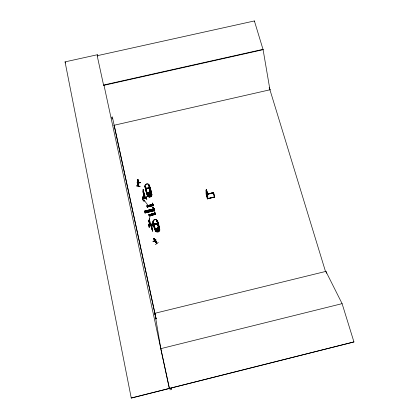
<?xml version="1.0" encoding="UTF-8"?>
<svg xmlns="http://www.w3.org/2000/svg" width="419" height="419" viewBox="0 0 419 419"><rect width="100%" height="100%" fill="white"/><g stroke="black" fill="none" stroke-linecap="round" stroke-linejoin="round"><path stroke-width="0.63" d="M137.495 183.496L138.092 181.731L137.935 179.61M137.835 180.217L137.526 180.259L137.327 181.422L137.898 182.883L138.108 180.102M155.187 213.517L155.407 213.46M155.239 213.501L149.012 215.057L148.928 214.722L155.323 213.072L148.96 214.837M153.962 209.395L154.208 209.51M207.101 194.175L213.533 192.583L207.117 194.233M137.966 180.584L137.589 182.825L137.563 180.259L138.092 181.731M138.474 185.722L137.238 182.679L138.218 185.905M138.432 185.984C138.82 181.322 139.611 184.376 137.835 179.955L137.767 179.631L138.757 182.92M150.761 225.632L150.688 225.281M150.196 224.228L150.672 225.333M143.879 197.024L143.885 196.705L144.403 198.402M144.047 196.631C146.006 201.618 143.371 194.552 144.031 197.03M144.262 195.919L144.487 196.202M140.098 186.282L136.552 185.764M140.077 186.439L136.542 185.989M254.349 21.332L254.391 20.95L97.187 55.711L103.629 85.382L263.101 49.683L254.391 20.95M206.557 189.891L206.64 194.196L207.787 198.674L207.73 194.458L206.557 189.891L206.127 189.99L206.227 194.395L207.368 198.857L214.696 197.04L207.368 198.857L207.295 194.547L207.562 194.521M150.667 223.568L151.186 224.574L150.945 223.856M150.892 223.594L152.317 230.151L150.699 223.537M151.049 224.725L151.128 224.333M207.494 194.238L207.719 198.69M207.562 198.538L214.628 196.862M138.893 182.967L138.275 185.989L138.307 185.549M138.799 183.03L138.825 182.548M138.286 185.999L138.815 182.721M137.186 182.265L140.721 182.694L137.191 182.26M137.364 182.689L137.186 182.988M151.568 214.371L151.463 214.743L151.819 214.821M151.825 214.842L151.935 214.47L151.573 214.387M149.133 211.108L148.562 210.663M157.23 221.421L157.225 221.588M157.743 225.694L158.136 225.92M157.774 225.789L158.005 225.537L158.209 225.909M153.574 222.431L153.422 222.421M154.265 226.82L154.407 226.532M154.312 226.841L154.443 226.7M154.318 226.815L154.475 226.627M157.293 221.63L157.177 221.782A2.31 2.221 -20.1 0 0 156.638 221.604L157.031 221.122M156.79 221.468L157.135 221.29M149.573 189.791L149.756 190.1M150.033 189.954L149.646 190.006M150.149 189.891L149.641 190.153M151.034 225.553L150.987 225.286M146.221 190.645L146.435 190.828L146.1 190.802M149.112 185.696L148.85 185.9M149.174 185.905L149.164 185.565M145.173 186.691L145.472 186.429L145.184 186.67M145.346 186.649L145.377 186.382M145.959 189.053L146.022 188.76M154.601 240.695L156.895 243.47L156.025 241.239L155.716 241.066L156.795 243.549L155.7 240.757L153.721 238.453L154.412 239.024M156.685 243.439L154.491 240.726L154.721 241.004M148.588 220.399L148.216 220.331L149.028 220.111L150.662 214.266L150.929 215.403M138.443 186.02L137.238 182.679M138.83 182.726L137.767 179.631M154.459 240.716L153.778 238.458L154.789 240.857M149.944 205.792L149.546 205.944L149.51 205.535M149.122 211.076L148.441 211.244M156.816 221.609L157.251 221.379M157.874 223.563L157.733 223.186M158.015 225.438L157.727 226.035M153.574 222.369L153.537 222.473A2.331 2.242 -20.1 0 0 154.464 225.024M149.483 189.802L149.824 189.618M149.614 189.838L149.557 190.132M148.593 185.554L148.609 185.968M137.568 180.29L137.93 179.651M137.631 182.108L137.82 180.987M149.871 205.907L149.772 205.472M148.687 185.622L149.038 185.586M146.325 190.765L146.299 190.886M148.771 221.064L149.751 224.835M206.467 194.311L207.588 198.795L207.541 194.426M153.888 238.84L155.601 241.019C153.92 237.332 157.832 244.01 155.145 239.972M154.779 240.097L154.166 238.924L155.8 241.025M154.915 239.715L155.313 240.297M155.569 241.045L156.208 241.627L156.051 241.244M152.977 241.737L155.962 239.521L152.987 241.747M156.025 241.239L155.716 241.066M155.376 244.628L158.309 242.371M207.368 198.826L207.384 198.816C208.625 200.156 205.258 184.507 207.358 194.39M158.22 226.019L157.696 225.941M157.235 221.698L156.758 221.688M149.091 185.947L148.766 186.02M148.913 221.033L149.651 224.862M97.831 55.947L97.412 54.727L65.06 61.881L131.252 398.05L353.94 341.935L342.103 303.649L325.898 271.392L325.484 271.439M207.316 194.531L207.73 194.458M144.435 195.972L144.319 196.254M144.717 197.276L143.23 190.666L144.382 196.328M148.708 185.434L148.981 185.402M206.452 194.353L206.426 189.922L207.63 194.484L207.662 198.789L206.64 194.196M213.245 192.719L214.423 197.181M143.115 200.235L142.334 196.93M148.656 224.107L149.253 227.643L148.682 224.144M131.252 398.05L353.94 341.935M171.099 388.224L169.36 388.444L160.781 348.66L342.103 303.649M152.448 203.089L153.103 205.242L152.437 203L152.526 203.582M152.605 203.461L152.825 204.608M152.579 203.775L153.055 205.258L152.872 204.509M153.527 205.116L147.2 206.949L153.527 205.116L153.621 205.499L147.242 207.086L146.928 205.787L153.307 204.215L147.022 206.185L153.438 204.608M153.344 204.367L146.938 205.849L153.307 204.221L153.281 204.64M146.99 206.069L153.401 204.645M153.37 204.498L153.338 204.76M153.364 204.802L153.323 204.697M147.189 206.866L153.564 205.268M153.6 205.425L147.231 207.059L147.148 206.698L153.543 205.184L153.621 205.514M153.061 207.641L153.883 210.275L152.883 207.023L153.81 210.296L152.998 207.588M153.537 210.427L153.626 210.731L153.16 208.861L154.134 208.625L154.213 208.892M154.276 209.144L144.691 211.527L144.602 211.166L154.176 208.714L154.595 210.49L154.511 210.092L154.648 210.657L145.053 213.03L144.586 211.066L154.202 208.835M144.607 211.16L154.192 208.798L154.36 209.888L154.229 209.06M144.717 211.626L154.26 209.076M145.325 211.516L154.312 209.39M153.742 209.584L154.129 209.531M145.513 212.281L153.909 210.212L145.524 212.328M154.585 210.39L144.995 212.826L154.616 210.521L145.021 212.894L144.932 212.527L154.538 210.191M145.576 212.543L154.511 210.186M154.831 213.297L155.072 214.13L154.553 212.072M154.899 214.235L154.648 213.187L155.349 213.203M155.339 213.14L148.928 214.696L149.007 215.041M148.981 214.942L155.376 213.292L149.007 215.031M155.449 213.868L155.302 213.334M155.643 214.387L149.195 215.832L155.549 213.983L155.638 214.371L149.232 215.968L148.928 214.696M160.823 348.692L154.862 313.292L325.898 271.392L326.469 273.256M150.17 224.128L150.568 224.034L150.667 224.443L150.253 224.516L150.772 225.663L150.17 224.128L150.264 224.542M150.18 224.155L150.578 224.06M150.369 224.375L150.877 225.726L150.557 224.301M148.981 225.495L152.558 224.647M152.584 224.778L149.007 225.637L152.589 224.794M149.101 226.051L152.684 225.213L149.112 226.087M149.148 226.244L152.726 225.396M152.443 229.963L151.558 226.38L151.783 227.575M152.453 223.248L153.223 226.695M152.066 229.041L152.553 230.811L152.327 229.617M152.149 229.162L152.668 231.115M325.898 271.392L325.5 271.486L269.181 87.309M207.468 195.092L206.886 192.824M207.106 194.128L213.533 192.583M206.808 194.243L206.221 194.379L206.158 190.032M207.709 198.763L206.525 194.222L206.803 194.306M206.588 194.589L206.881 194.521M207.756 194.316L213.601 192.934M207.588 194.584L206.405 190.022M143.633 192.248L144.078 194.039L143.12 189.77L144.848 197.26M143.178 190.126L143.696 191.928M143.219 190.247L143.083 189.781L143.35 190.907M144.036 194.018C144.681 195.82 143.487 191.211 144.167 194.416M143.073 196.532L143.413 197.506L143.172 196.511M145.953 196.082L146.854 199.402M143.895 197.098L143.906 196.537M143.811 196.721L144.204 196.626L144.293 197.003L143.932 197.077M143.989 196.914L144.005 196.516M142.675 198.234L146.2 197.401M142.79 198.768L146.325 197.957L142.806 198.81M142.837 198.962L146.367 198.145M113.774 125.339L270.307 89.713M103.514 85.057L263.158 49.322M169.857 389.827L171.528 389.555L171.23 388.188M146.655 199.402L145.896 196.05M207.934 198.711L207.499 197.035M207.305 194.568L206.127 189.99M154.595 240.647L156.847 243.308M137.422 181.108L137.552 181.893M148.876 185.455L149.19 185.565M144.639 198.009L144.744 198.255M158.01 225.453L158.361 225.799M150.594 224.134L151.018 225.605L150.646 224.375M149.887 189.629L150.17 189.812M157.078 221.206L157.366 221.389M138.988 182.674L137.893 179.604M149.787 187.822L149.965 188.11M155.37 240.448L154.606 239.532M153.956 238.652L153.647 238.568M154.36 239.024L155.156 239.977M144.764 201.047L148.939 206.546L148.672 205.42M144.351 198.349L143.801 196.689M65.06 61.881L65.574 63.018M154.941 213.36L155.124 214.114L154.841 213.522M153.752 238.427L154.752 241.087M145.969 212.585L145.582 210.919M146.619 212.423L146.236 210.757M147.205 210.521L147.593 212.182M137.16 182.448L140.674 182.799M148.462 211.972L148.075 210.307M149.578 214.538L149.845 215.67M150.28 215.565L150.018 214.449M147.849 206.792L147.593 205.687M149.044 210.066L149.436 211.731M151.51 215.261L151.249 214.151M148.017 205.556L148.289 206.708M151.898 213.989L152.17 215.125M149.248 205.284L149.504 206.384M149.892 205.121L150.164 206.248M153.16 208.861L153.239 209.133M154.632 212.365L154.428 211.951L154.58 212.611M152.684 204.503L152.883 205.357M154.265 209.6L154.36 209.888M155.549 214.072L155.297 213.025M153.333 204.341L153.579 205.336M144.131 196.741L144.419 197.92L143.869 195.778M153.747 209.369L153.715 209.474M154.648 212.658L154.737 213.145M150.452 224.265L150.667 224.794L150.557 224.139M153.134 207.625L152.961 207.002L153.019 207.326M150.332 223.61L150.531 224.448L150.379 223.966M144.068 196.605L143.717 195.16M111.679 117.095L112.166 118.996M152.139 228.659L151.793 227.386L151.914 228.072M143.623 192.096L143.979 193.421L143.869 192.813M152.071 229.041L152.511 230.822M144.649 211.328L154.229 208.929L144.681 211.495M155.323 213.082L155.428 213.554M146.928 205.792L147.017 206.169M149.232 215.953L149.154 215.633M152.155 229.198L152.542 230.686M150.18 222.992L150.363 223.814M143.586 191.839L143.79 192.625L143.712 192.195M152.186 228.968L151.982 228.203L152.071 228.674M154.506 212.328L154.443 212.045M152.427 229.911L152.626 231.126M143.256 190.174L143.659 191.813M143.523 194.432L143.712 195.217M149.992 222.28L150.18 223.076M154.532 212.213L154.47 211.925L154.553 212.176M143.403 191.059L143.13 189.812M150.018 222.332L149.337 218.854L149.866 221.667M143.345 193.657L143.56 194.505M206.583 194.557L206.457 189.912M152.375 229.764L152.657 231.073M152.238 223.259L153.029 226.747M150.28 223.992L150.405 224.479M149.504 223.835L149.698 224.694M142.345 196.888L143.083 200.287M154.862 313.292L156.109 319.006L114.146 125.255M143.408 193.856L142.926 191.242L143.282 193.259M112.329 116.807L156.062 318.78M97.412 54.727L97.69 55.999M104.006 85.298L169.396 388.439M143.214 190.116L143.445 191.211M263.101 49.683L269.946 89.797M206.771 192.117L206.787 192.85M150.672 190.807A2.294 2.168 -16.6 0 1 148.829 194.028A2.294 2.168 -16.6 0 1 146.472 191.258M149.342 189.77A2.294 2.168 -16.6 0 1 150.332 190.352M150.672 190.703A2.325 2.2 -16.6 0 1 148.803 193.971A2.325 2.2 -16.6 0 1 146.414 191.158M149.326 189.65A2.325 2.2 -16.6 0 1 150.332 190.242M150.531 190.991A2.278 2.158 -16.6 0 1 149.609 194.516A2.278 2.158 -16.6 0 1 146.582 192.447M150.033 189.393A2.305 2.179 -16.5 0 1 149.384 192.829A2.305 2.179 -16.5 0 1 146.095 191.436M150.631 190.671A2.294 2.168 -16.6 0 1 148.787 193.892A2.294 2.168 -16.6 0 1 146.425 191.116M149.3 189.634A2.294 2.168 -16.6 0 1 150.29 190.216M150.081 189.529A2.299 2.179 -16.5 0 1 149.148 193.086A2.299 2.179 -16.5 0 1 146.09 191.001M151.049 192.651A2.263 2.147 -16.7 0 1 151.159 195.416A2.263 2.147 -16.7 0 1 148.326 196.082A2.263 2.147 -16.7 0 1 147.237 193.547M147.069 194.013A2.299 2.174 -16.7 0 0 150.122 196.097A2.299 2.174 -16.7 0 0 151.044 192.546A2.268 2.147 -16.7 0 1 150.096 196.024A2.268 2.147 -16.7 0 1 147.085 193.971M150.568 191.111A2.278 2.158 -16.6 0 1 149.646 194.631A2.278 2.158 -16.6 0 1 146.619 192.567M150.761 191.719A2.273 2.153 -16.7 0 1 150.871 194.495A2.273 2.153 -16.7 0 1 148.022 195.16A2.273 2.153 -16.7 0 1 146.922 192.614M150.803 191.85A2.273 2.153 -16.7 0 1 150.159 195.249A2.273 2.153 -16.7 0 1 146.912 193.866M149.133 185.387A2.294 2.168 -16.2 0 1 148.975 188.466M146.194 188.76A2.294 2.168 -16.2 0 1 145.157 186.853M149.091 185.245A2.299 2.168 -16.2 0 1 148.928 188.325M146.692 188.849A2.299 2.168 -16.2 0 1 145.215 186.151M148.399 185.565A2.32 2.189 -16.2 0 1 149.63 188.817M146.435 189.561A2.32 2.189 -16.2 0 1 145.383 187.633M149.143 185.318A2.331 2.2 -16.2 0 1 148.981 188.44M146.708 188.969A2.331 2.2 -16.2 0 1 145.215 186.235M145.896 189.409A2.273 2.147 -16.3 0 1 145.65 188.325A2.268 2.142 -16.3 0 0 145.917 189.456A2.278 2.153 -16.3 0 1 145.66 188.372A2.268 2.142 -16.3 0 0 145.901 189.409M149.138 186.523A2.273 2.147 -16.3 0 1 149.588 186.874M148.357 185.502A2.289 2.163 -16.2 0 1 149.578 188.707M146.425 189.446A2.289 2.163 -16.2 0 1 145.383 187.544M150.327 189.241A2.252 2.132 -16.4 0 1 150.552 191.834A2.257 2.132 -16.4 0 0 150.321 189.215A2.247 2.126 -16.4 0 1 150.536 191.787M150.117 188.566A2.257 2.137 -16.4 0 1 150.594 190.65M149.866 187.749A2.268 2.142 -16.3 0 1 150.091 190.357M145.985 189.76A2.268 2.142 -16.3 0 1 146.042 188.644M149.876 187.681A2.299 2.174 -16.3 0 1 150.102 190.326M145.938 189.718A2.299 2.174 -16.3 0 1 145.995 188.587M149.861 187.639A2.299 2.174 -16.3 0 1 150.091 190.284M145.922 189.676A2.299 2.174 -16.3 0 1 145.985 188.545M149.824 187.612A2.273 2.147 -16.3 0 1 150.301 189.707M145.938 189.624A2.273 2.147 -16.3 0 1 145.995 188.508M150.594 190.572A2.294 2.168 -16.4 0 0 149.662 188.105A2.263 2.137 -16.4 0 1 150.552 190.514M158.445 225.941A2.336 2.247 -20.8 0 1 157.518 229.607A2.336 2.247 -20.8 0 1 154.407 227.454M154.365 227.412A2.367 2.278 -20.8 0 0 157.518 229.602A2.367 2.278 -20.8 0 0 158.455 225.878A2.367 2.278 -20.8 0 1 157.507 229.565A2.367 2.278 -20.8 0 1 154.349 227.381A2.336 2.252 -20.7 0 0 157.188 229.586A2.336 2.252 -20.7 0 0 158.754 226.302M158.612 226.475A2.315 2.231 -20.8 0 1 158.738 229.35A2.315 2.231 -20.8 0 1 155.842 230.036A2.315 2.231 -20.8 0 1 154.711 227.397M158.22 225.16A2.378 2.289 -20.7 0 1 157.277 228.9A2.378 2.289 -20.7 0 1 154.108 226.705M158.22 225.26A2.346 2.257 -20.7 0 1 158.345 228.166A2.346 2.257 -20.7 0 1 155.412 228.863A2.346 2.257 -20.7 0 1 154.276 226.192M158.183 225.144A2.346 2.257 -20.7 0 1 157.251 228.832A2.346 2.257 -20.7 0 1 154.124 226.663M158.555 225.658A2.341 2.252 -20.6 0 1 155.58 228.376A2.362 2.268 -20.6 0 1 154.679 224.5A2.357 2.268 -20.6 0 1 158.55 225.595A2.362 2.268 -20.6 0 1 155.554 228.339A2.357 2.268 -20.6 0 1 154.679 224.5A2.362 2.268 -20.6 0 1 158.555 225.6A2.357 2.268 -20.6 0 1 155.554 228.329A2.341 2.252 -20.6 0 1 154.711 224.574A2.341 2.252 -20.6 0 1 158.555 225.658A2.305 2.215 -20.3 0 0 158.073 223.5M159.079 227.847A2.305 2.221 -21 0 1 158.696 231.199A2.305 2.221 -21 0 1 155.344 230.471A2.289 2.205 -21.1 0 0 158.607 231.848A2.289 2.205 -21.1 0 0 159.241 228.371M155.14 229.926A2.305 2.221 -21 0 1 155.192 228.774M155.15 228.727A2.341 2.252 -21 0 0 156.287 231.393A2.341 2.252 -21 0 0 159.215 230.696A2.341 2.252 -21 0 0 159.089 227.789A2.341 2.257 -21 0 1 158.152 231.435A2.341 2.257 -21 0 1 155.03 229.277M158.644 226.532A2.331 2.247 -20.8 0 1 158.77 229.423A2.331 2.247 -20.8 0 1 155.858 230.115A2.331 2.247 -20.8 0 1 154.721 227.459M158.859 227.088A2.352 2.263 -20.9 0 1 157.926 230.785A2.352 2.263 -20.9 0 1 154.794 228.617M159.042 227.737A2.31 2.226 -21 0 1 158.125 231.372A2.31 2.226 -21 0 1 155.051 229.24M158.859 227.182A2.315 2.231 -20.9 0 1 158.214 230.701A2.315 2.231 -20.9 0 1 154.904 229.272M159.168 227.543A2.32 2.231 -20.9 0 1 157.9 230.717A2.32 2.231 -20.9 0 1 154.862 229.162M156.774 220.588A2.341 2.247 -20 0 1 157.088 224.149M154.815 224.689A2.341 2.247 -20 0 1 153.192 222.473M156.737 220.473A2.341 2.247 -20 0 1 157.052 224.034M154.773 224.574A2.341 2.247 -20 0 1 153.202 222.945M157.816 222.128A2.331 2.236 -20.1 0 1 157.712 224.38A2.362 2.268 -20.1 0 0 156.455 220.986A2.362 2.273 -20.1 0 1 157.712 224.317M154.506 225.139A2.331 2.236 -20.1 0 1 153.548 222.583M156.46 221.054A2.331 2.236 -20.1 0 1 157.471 221.656M157.099 224.134A2.373 2.278 -20 0 0 156.779 220.52A2.373 2.278 -20 0 1 157.088 224.097M154.789 224.684A2.373 2.278 -20 0 1 153.15 222.431M154.779 224.647A2.373 2.278 -20 0 1 153.186 222.992M157.638 222.201A2.31 2.221 -20.1 0 1 157.879 224.903M154.239 225.296A2.31 2.221 -20.1 0 1 153.642 223.699M154.475 225.123A2.362 2.268 -20.1 0 1 153.501 222.536M154.459 225.092A2.362 2.273 -20.1 0 1 153.49 222.499M156.423 220.939A2.331 2.242 -20.1 0 1 157.675 224.265M157.67 222.259A2.325 2.236 -20.1 0 1 157.911 224.977M154.25 225.37A2.325 2.236 -20.1 0 1 153.653 223.767M156.664 221.661A2.325 2.236 -20.1 0 1 157.209 221.892M158.11 223.516A2.336 2.247 -20.3 0 1 158.607 225.71M158.23 223.4A2.31 2.221 -20.2 0 1 158.125 225.637A2.346 2.252 -20.2 0 0 157.884 222.835A2.346 2.252 -20.2 0 1 158.141 225.611M153.941 225.008A2.31 2.221 -20.2 0 1 153.998 223.856A2.346 2.252 -20.2 0 0 154.103 225.532M154.087 225.495A2.346 2.252 -20.2 0 1 153.941 223.772M157.853 222.819A2.315 2.226 -20.2 0 1 158.089 225.522M154.103 225.443A2.315 2.226 -20.2 0 1 153.956 223.741M137.338 181.417L137.312 183.056L137.374 181.422M143.523 200.324L144.414 200.156L143.523 200.324M143.691 201.078L144.581 200.911L143.727 201.036M148.389 221.101L149.284 220.923L148.426 221.064M214.654 197.113L213.517 192.572L214.69 197.129M146.231 197.532L142.701 198.37L146.236 197.548M147.409 192.331A2.31 2.184 -16.5 0 0 150.363 189.692A2.31 2.184 -16.5 0 0 146.566 188.639A2.31 2.184 -16.5 0 0 147.409 192.331M147.436 192.4A2.305 2.179 -16.5 0 0 150.379 189.765A2.305 2.179 -16.5 0 0 146.592 188.712A2.305 2.179 -16.5 0 0 147.436 192.4M150.348 196.804A2.257 2.137 -16.8 0 0 151.589 193.767A2.252 2.132 -16.8 0 1 150.348 196.804A2.252 2.132 -16.8 0 1 147.399 195.317A2.247 2.132 -16.8 0 0 150.332 196.757A2.252 2.137 -16.8 0 0 151.573 193.725A2.247 2.132 -16.8 0 1 150.332 196.757A2.252 2.137 -16.8 0 1 147.388 195.275A2.257 2.137 -16.8 0 0 150.348 196.804M146.467 188.152A2.305 2.174 -16.2 0 0 149.415 185.528A2.305 2.174 -16.2 0 0 145.629 184.48A2.305 2.174 -16.2 0 0 146.467 188.152M146.488 188.22A2.299 2.168 -16.2 0 0 149.431 185.601A2.299 2.168 -16.2 0 0 145.655 184.554A2.299 2.168 -16.2 0 0 146.488 188.22M150.07 188.969A2.273 2.147 -16.3 0 0 149.929 187.324A2.268 2.142 -16.3 0 1 150.065 188.964M150.086 189.011A2.278 2.153 -16.3 0 0 149.159 186.565A2.268 2.142 -16.3 0 1 150.075 189.011M154.574 223.992A2.346 2.252 -19.9 0 0 157.56 221.274A2.352 2.257 -19.9 0 0 153.705 220.185A2.352 2.257 -19.9 0 0 154.574 223.997A2.352 2.257 -19.9 0 0 157.565 221.274A2.346 2.252 -19.9 0 0 153.705 220.19A2.346 2.252 -19.9 0 0 154.574 223.992M154.595 224.055A2.346 2.252 -19.9 0 0 157.581 221.337A2.346 2.252 -19.9 0 0 153.726 220.247A2.346 2.252 -19.9 0 0 154.595 224.055M158.529 226.841A2.299 2.21 -20.4 0 0 158.633 224.621A2.284 2.2 -20.4 0 1 158.513 226.82"/></g></svg>
